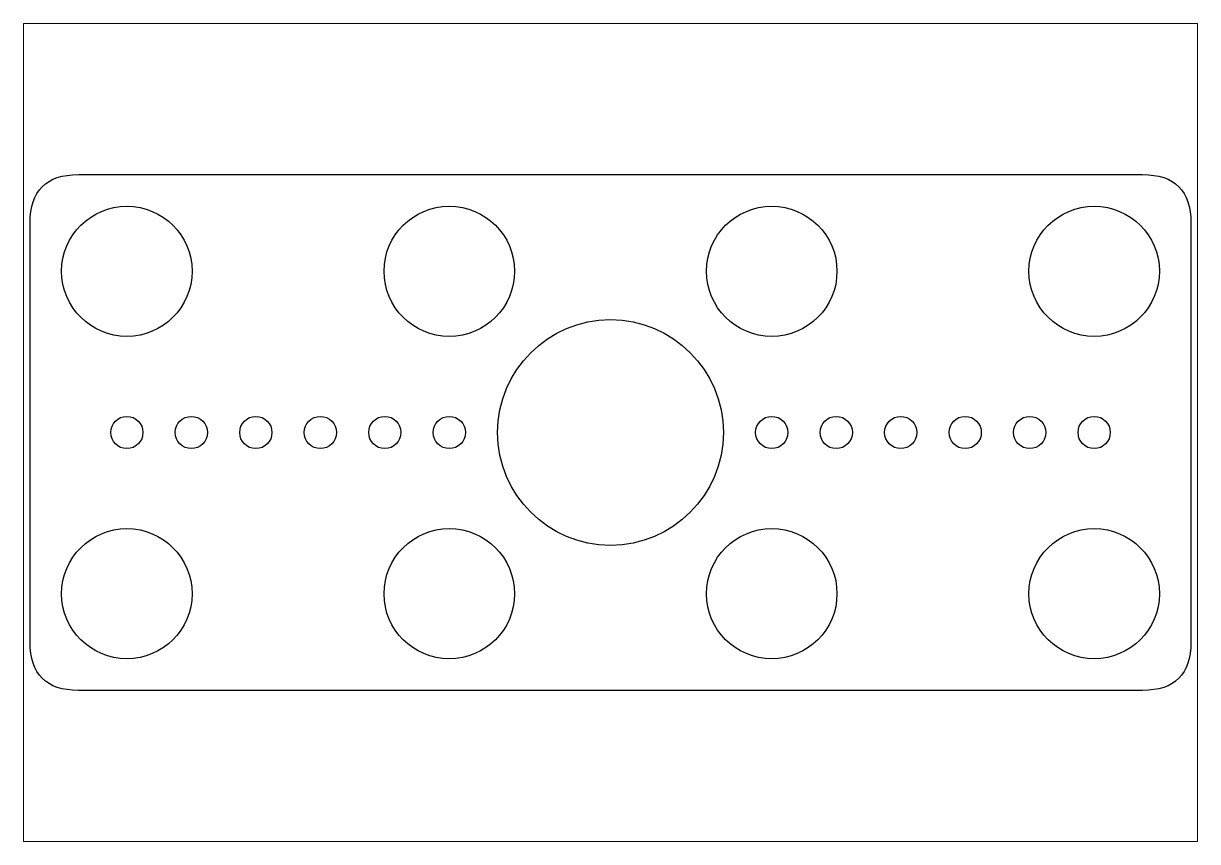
# Paper-space layout 'Layout1' of a CAD drawing. Extents: x 29 to 258, y 20 to 180.
# The model-space entities are those that its viewports show. They can reach past a viewport. Long polylines and large blocks are cut down to what shows.
import ezdxf

# ---------------------------------------------------------------- set-up
doc = ezdxf.new("R2010")
doc.units = 0
doc.layers.get('0').update_dxf_attribs({"linetype": 'CONTINUOUS'})
doc.layers.add('LAYER_1', color=7, linetype='CONTINUOUS')

msp = doc.modelspace()

# ---------------------------------------------------------------- linework, layer by layer
at = {"layer": 'LAYER_1', "color": 7}
for p, q in [((-13, 175.499999), (20, 175.499999)), ((-14.5, 161), (-14.5, 173.999999)), ((21.5, 173.999999), (21.5, 161)), ((-9.476249, 172.499999), (-9.476249, 172.499999)), ((0.52375, 172.499999), (0.52375, 172.499999)), ((10.52375, 172.499999), (10.52375, 172.499999)), ((20.52375, 172.499999), (20.52375, 172.499999)), ((-9.476249, 162.5), (-9.476249, 162.5)), ((0.52375, 162.5), (0.52375, 162.5)), ((10.52375, 162.5), (10.52375, 162.5)), ((20.52375, 162.5), (20.52375, 162.5)), ((20, 159.5), (-13, 159.5)), ((20, 159.5), (20, 159.5))]:
    msp.add_line(p, q, dxfattribs=at)
at = {"layer": 'LAYER_1', "color": 1}
for p, q in [((-11, 167.499999), (-11, 167.499999)), ((-9, 167.499999), (-9, 167.499999)), ((-7, 167.499999), (-7, 167.499999)), ((-5, 167.499999), (-5, 167.499999)), ((-3, 167.499999), (-3, 167.499999)), ((-1, 167.499999), (-1, 167.499999)), ((7, 167.5), (7, 167.5)), ((9, 167.500001), (9, 167.500001)), ((11, 167.500001), (11, 167.500001)), ((13, 167.500001), (13, 167.500001)), ((15, 167.500001), (15, 167.500001)), ((17, 167.500001), (17, 167.500001)), ((19, 167.500001), (19, 167.500001))]:
    msp.add_line(p, q, dxfattribs=at)
at = {"layer": 'LAYER_1', "color": 7}
for points in [[(-14.5, 173.999999), (-14.5, 175), (-14, 175.499999), (-13, 175.499999)], [(20, 175.499999), (21, 175.499999), (21.5, 175), (21.5, 173.999999)], [(-13.523749, 172.499999), (-13.523749, 173.61431), (-12.617685, 174.517637), (-11.499999, 174.517637)], [(-11.499999, 174.517637), (-10.382313, 174.517637), (-9.476249, 173.61431), (-9.476249, 172.499999)], [(-3.52375, 172.499999), (-3.52375, 173.61431), (-2.617686, 174.517637), (-1.5, 174.517637)], [(-1.5, 174.517637), (-0.382314, 174.517637), (0.52375, 173.61431), (0.52375, 172.499999)], [(6.47625, 172.499999), (6.47625, 173.61431), (7.382313, 174.517637), (8.5, 174.517637)], [(8.5, 174.517637), (9.617686, 174.517637), (10.52375, 173.61431), (10.52375, 172.499999)], [(16.47625, 172.499999), (16.47625, 173.61431), (17.382314, 174.517637), (18.5, 174.517637)], [(18.5, 174.517637), (19.617686, 174.517637), (20.52375, 173.61431), (20.52375, 172.499999)], [(-11.499999, 170.482361), (-12.617685, 170.482361), (-13.523749, 171.385688), (-13.523749, 172.499999)], [(-9.476249, 172.499999), (-9.476249, 171.385688), (-10.382313, 170.482361), (-11.499999, 170.482361)], [(-1.5, 170.482361), (-2.617686, 170.482361), (-3.52375, 171.385688), (-3.52375, 172.499999)], [(0.52375, 172.499999), (0.52375, 171.385688), (-0.382314, 170.482361), (-1.5, 170.482361)], [(8.5, 170.482361), (7.382313, 170.482361), (6.47625, 171.385688), (6.47625, 172.499999)], [(10.52375, 172.499999), (10.52375, 171.385688), (9.617686, 170.482361), (8.5, 170.482361)], [(18.5, 170.482361), (17.382314, 170.482361), (16.47625, 171.385688), (16.47625, 172.499999)], [(20.52375, 172.499999), (20.52375, 171.385688), (19.617686, 170.482361), (18.5, 170.482361)], [(-13.523749, 162.5), (-13.523749, 163.61431), (-12.617685, 164.517637), (-11.499999, 164.517637)], [(-11.499999, 164.517637), (-10.382313, 164.517637), (-9.476249, 163.61431), (-9.476249, 162.5)], [(-3.52375, 162.5), (-3.52375, 163.61431), (-2.617686, 164.517637), (-1.5, 164.517637)], [(-1.5, 164.517637), (-0.382314, 164.517637), (0.52375, 163.61431), (0.52375, 162.5)], [(6.47625, 162.5), (6.47625, 163.61431), (7.382313, 164.517637), (8.5, 164.517637)], [(8.5, 164.517637), (9.617686, 164.517637), (10.52375, 163.61431), (10.52375, 162.5)], [(16.47625, 162.5), (16.47625, 163.61431), (17.382314, 164.517637), (18.5, 164.517637)], [(18.5, 164.517637), (19.617686, 164.517637), (20.52375, 163.61431), (20.52375, 162.5)], [(-11.499999, 160.482362), (-12.617685, 160.482362), (-13.523749, 161.385689), (-13.523749, 162.5)], [(-9.476249, 162.5), (-9.476249, 161.385689), (-10.382313, 160.482362), (-11.499999, 160.482362)], [(-1.5, 160.482362), (-2.617686, 160.482362), (-3.52375, 161.385689), (-3.52375, 162.5)], [(0.52375, 162.5), (0.52375, 161.385689), (-0.382314, 160.482362), (-1.5, 160.482362)], [(8.5, 160.482362), (7.382313, 160.482362), (6.47625, 161.385689), (6.47625, 162.5)], [(10.52375, 162.5), (10.52375, 161.385689), (9.617686, 160.482362), (8.5, 160.482362)], [(18.5, 160.482362), (17.382314, 160.482362), (16.47625, 161.385689), (16.47625, 162.5)], [(20.52375, 162.5), (20.52375, 161.385689), (19.617686, 160.482362), (18.5, 160.482362)], [(-13, 159.5), (-14, 159.5), (-14.5, 159.999999), (-14.5, 161)], [(21.5, 161), (21.5, 159.999999), (21, 159.5), (20, 159.5)]]:
    msp.add_open_spline(points, degree=3, dxfattribs=at)
at = {"layer": 'LAYER_1', "color": 1}
for points in [[(0, 167.5), (0, 169.432996), (1.567003, 170.999998), (3.500001, 170.999998)], [(3.500001, 170.999998), (5.432997, 170.999998), (7, 169.432996), (7, 167.5)], [(-12, 167.499999), (-12, 167.776141), (-11.776142, 167.999998), (-11.5, 167.999998)], [(-11.5, 167.999998), (-11.223858, 167.999998), (-11, 167.776141), (-11, 167.499999)], [(-10, 167.499999), (-10, 167.776141), (-9.776143, 167.999998), (-9.5, 167.999998)], [(-9.5, 167.999998), (-9.223858, 167.999998), (-9, 167.776141), (-9, 167.499999)], [(-8, 167.499999), (-8, 167.776141), (-7.776143, 167.999998), (-7.5, 167.999998)], [(-7.5, 167.999998), (-7.223858, 167.999998), (-7, 167.776141), (-7, 167.499999)], [(-6, 167.499999), (-6, 167.776141), (-5.776143, 167.999998), (-5.5, 167.999998)], [(-5.5, 167.999998), (-5.223858, 167.999998), (-5, 167.776141), (-5, 167.499999)], [(-4, 167.499999), (-4, 167.776141), (-3.776142, 167.999998), (-3.5, 167.999998)], [(-3.5, 167.999998), (-3.223857, 167.999998), (-3, 167.776141), (-3, 167.499999)], [(-2, 167.499999), (-2, 167.776141), (-1.776142, 167.999998), (-1.5, 167.999998)], [(-1.5, 167.999998), (-1.223858, 167.999998), (-1, 167.776141), (-1, 167.499999)], [(8, 167.500001), (8, 167.776144), (8.223858, 168.000001), (8.5, 168.000001)], [(8.5, 168.000001), (8.776143, 168.000001), (9, 167.776144), (9, 167.500001)], [(10, 167.500001), (10, 167.776144), (10.223858, 168.000001), (10.5, 168.000001)], [(10.5, 168.000001), (10.776142, 168.000001), (11, 167.776144), (11, 167.500001)], [(12, 167.500001), (12, 167.776144), (12.223858, 168.000001), (12.5, 168.000001)], [(12.5, 168.000001), (12.776142, 168.000001), (13, 167.776144), (13, 167.500001)], [(14, 167.500001), (14, 167.776144), (14.223857, 168.000001), (14.5, 168.000001)], [(14.5, 168.000001), (14.776142, 168.000001), (15, 167.776144), (15, 167.500001)], [(16, 167.500001), (16, 167.776144), (16.223858, 168.000001), (16.5, 168.000001)], [(16.5, 168.000001), (16.776143, 168.000001), (17, 167.776144), (17, 167.500001)], [(18, 167.500001), (18, 167.776144), (18.223858, 168.000001), (18.5, 168.000001)], [(18.5, 168.000001), (18.776143, 168.000001), (19, 167.776144), (19, 167.500001)], [(-11.5, 166.999998), (-11.776142, 166.999998), (-12, 167.223856), (-12, 167.499999)], [(-11, 167.499999), (-11, 167.223856), (-11.223858, 166.999998), (-11.5, 166.999998)], [(-9.5, 166.999998), (-9.776143, 166.999998), (-10, 167.223856), (-10, 167.499999)], [(-9, 167.499999), (-9, 167.223856), (-9.223858, 166.999998), (-9.5, 166.999998)], [(-7.5, 166.999998), (-7.776143, 166.999998), (-8, 167.223856), (-8, 167.499999)], [(-7, 167.499999), (-7, 167.223856), (-7.223858, 166.999998), (-7.5, 166.999998)], [(-5.5, 166.999998), (-5.776143, 166.999998), (-6, 167.223856), (-6, 167.499999)], [(-5, 167.499999), (-5, 167.223856), (-5.223858, 166.999998), (-5.5, 166.999998)], [(-3.5, 166.999998), (-3.776142, 166.999998), (-4, 167.223856), (-4, 167.499999)], [(-3, 167.499999), (-3, 167.223856), (-3.223857, 166.999998), (-3.5, 166.999998)], [(-1.5, 166.999998), (-1.776142, 166.999998), (-2, 167.223856), (-2, 167.499999)], [(-1, 167.499999), (-1, 167.223856), (-1.223858, 166.999998), (-1.5, 166.999998)], [(3.500001, 163.999999), (1.567003, 163.999999), (0, 165.567001), (0, 167.5)], [(7, 167.5), (7, 165.567001), (5.432997, 163.999999), (3.500001, 163.999999)], [(8.5, 167.000001), (8.223858, 167.000001), (8, 167.223859), (8, 167.500001)], [(9, 167.500001), (9, 167.223859), (8.776143, 167.000001), (8.5, 167.000001)], [(10.5, 167.000001), (10.223858, 167.000001), (10, 167.223859), (10, 167.500001)], [(11, 167.500001), (11, 167.223859), (10.776142, 167.000001), (10.5, 167.000001)], [(12.5, 167.000001), (12.223858, 167.000001), (12, 167.223859), (12, 167.500001)], [(13, 167.500001), (13, 167.223859), (12.776142, 167.000001), (12.5, 167.000001)], [(14.5, 167.000001), (14.223857, 167.000001), (14, 167.223859), (14, 167.500001)], [(15, 167.500001), (15, 167.223859), (14.776142, 167.000001), (14.5, 167.000001)], [(16.5, 167.000001), (16.223858, 167.000001), (16, 167.223859), (16, 167.500001)], [(17, 167.500001), (17, 167.223859), (16.776143, 167.000001), (16.5, 167.000001)], [(18.5, 167.000001), (18.223858, 167.000001), (18, 167.223859), (18, 167.500001)], [(19, 167.500001), (19, 167.223859), (18.776143, 167.000001), (18.5, 167.000001)]]:
    msp.add_open_spline(points, degree=3, dxfattribs=at)

psp = doc.layouts.get("Layout1")

# ---------------------------------------------------------------- viewports
at = {"layer": '0', "linetype": 'Continuous'}
psp.add_viewport(center=(143.44, 99.96), size=(229.5, 159.9353), view_center_point=(3.5, 167.5), view_height=25.374351, dxfattribs=at)

doc.saveas('drawing.dxf')
